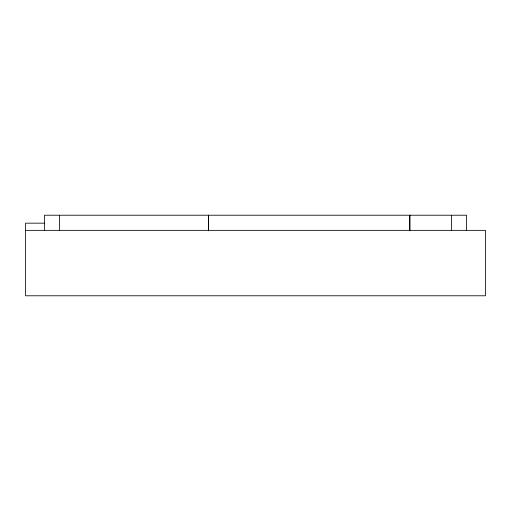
<?xml version="1.0" encoding="UTF-8"?>
<svg xmlns="http://www.w3.org/2000/svg" width="511" height="511" viewBox="0 0 511 511"><rect width="100%" height="100%" fill="white"/><g stroke="black" fill="none" stroke-linecap="round" stroke-linejoin="round"><path stroke-width="0.77" d="M25.55 230.352L485.45 230.352L485.45 295.78L25.55 295.78L25.556 223.166L44.47 223.166M44.463 230.352L44.463 215.22L466.537 215.22L466.537 230.276M59.589 230.352L59.589 215.22M208.526 230.352L208.526 215.22L208.526 230.851M409.809 230.352L409.809 215.22L409.809 230.851M451.411 230.352L451.411 215.22"/></g></svg>
